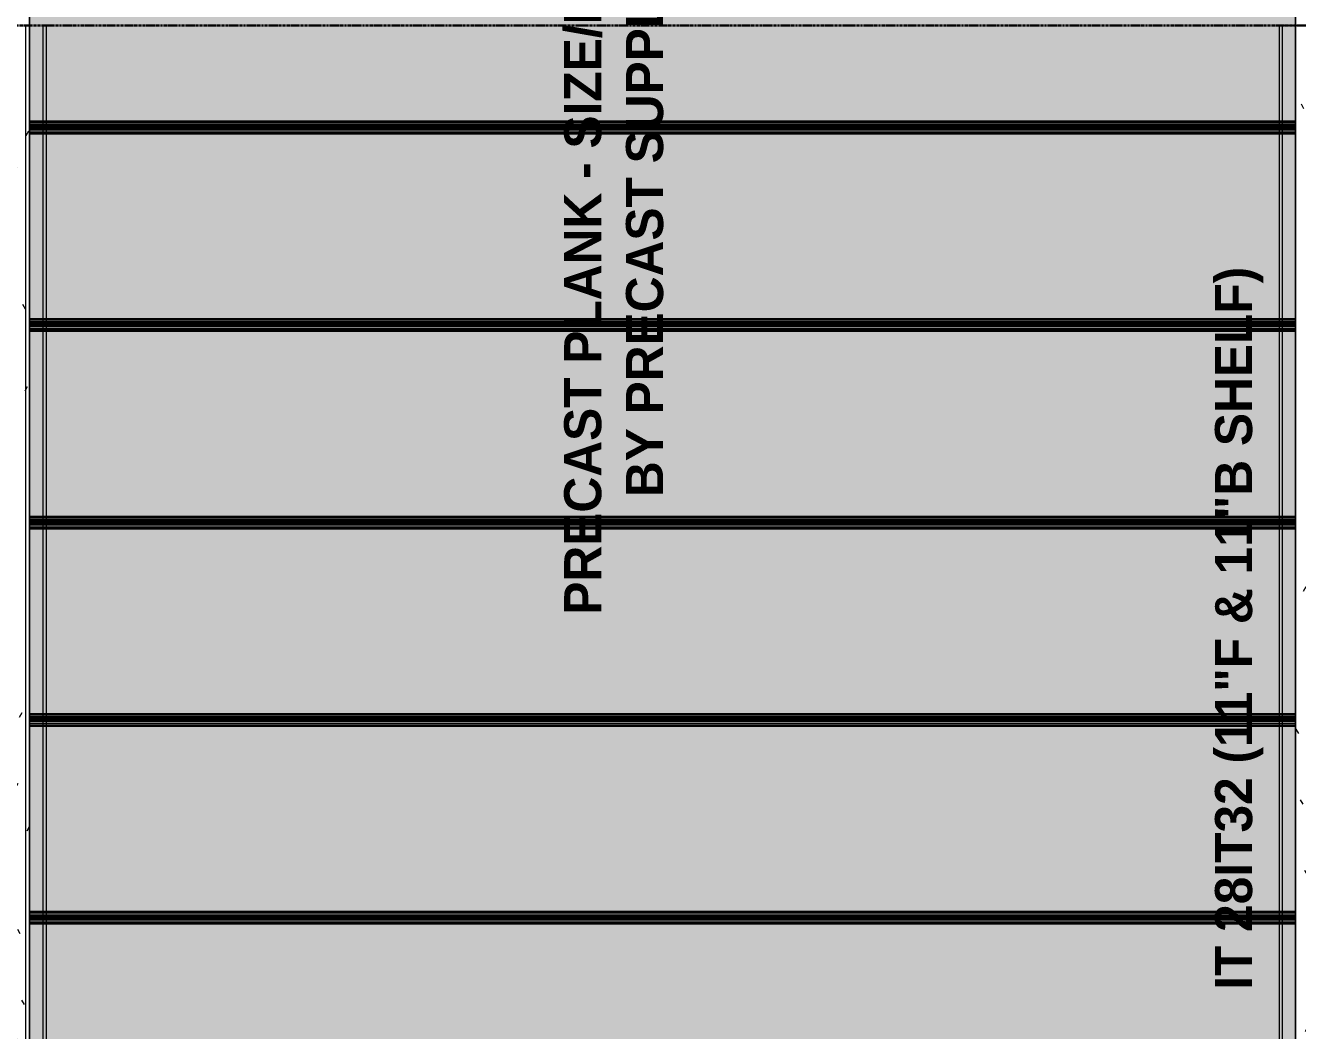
# Model space of a CAD drawing. Header units: inches. Extents: x -4126 to 627, y 9773 to 12338.
# Drawn here: x -3472.3 to -3163.8, y 10223.5 to 10467.2 of the extents above; entities that cross this region are included whole.
import ezdxf

# ---------------------------------------------------------------- set-up
doc = ezdxf.new("R2010")
doc.units = ezdxf.units.IN
doc.header["$MEASUREMENT"] = 0
doc.linetypes.add('Grid Line 1_2_', pattern=[0.875, 0.5, -0.125, 0.125, -0.125])
for name, color, linetype, lineweight in [('A-ANNO-IDEN', 131, 'Continuous', 30), ('S-BEAM', 12, 'Continuous', 9), ('S-BEAM-IDEN', 2, 'Continuous', 30), ('S-GRID', 1, 'Continuous', 9)]:
    doc.layers.add(name, color=color, linetype=linetype, lineweight=lineweight)
doc.styles.add('Century Gothic_B', font='', dxfattribs={"height": 9})
doc.styles.get('Century Gothic_B').set_extended_font_data('Century Gothic', bold=True)

# ---------------------------------------------------------------- blocks, each defined once
blk = doc.blocks.new('034100 - Precast Structural Concrete - Solid Plank - 12_-V156-FRAMING PLAN - 1ST FLOOR')
at = {"layer": 'S-BEAM', "transparency": 33554483}
for points in [[(0, 23.94), (0, 23.9), (3.21, 23.94)], [(303, 23.9), (4, 23.9), (4, 23.52), (303, 23.52)], [(4, 23.09), (4, 22.7), (303, 22.7), (303, 23.09), (97.25, 23.09)], [(232.32, -22.7), (2, -22.7), (2, -23.09), (303, -23.09), (303, -22.7)], [(303, -23.52), (2, -23.52), (2, -23.9), (303, -23.9)], [(2, -23.9), (2, -23.94), (97.25, -23.9)]]:
    blk.add_hatch(color=256, dxfattribs=at).paths.add_polyline_path(points, flags=0)
h = blk.add_hatch(color=256, dxfattribs=at)
h.paths.add_polyline_path([(0, 23.9), (0, 23.52), (4, 23.52), (4, 23.9), (3.21, 23.9)], flags=0)
h.paths.add_polyline_path([(307, 23.9), (303, 23.9), (303, 23.52), (307, 23.52)], flags=0)
h = blk.add_hatch(color=256, dxfattribs=at)
h.paths.add_polyline_path([(303, 23.52), (303, 23.09), (307, 23.09), (307, 23.52), (303.79, 23.52)], flags=0)
h.paths.add_polyline_path([(1.21, 23.52), (0, 23.52), (0, 23.09), (4, 23.09), (4, 23.52), (3.21, 23.52)], flags=0)
h.paths.add_polyline_path([(303.79, 22.7), (303, 22.7), (303, -0.77), (307, -0.77), (307, 22.7)], flags=0)
h.paths.add_polyline_path([(0, 22.7), (0, -0.75), (4, -0.75), (4, 22.7), (1.21, 22.7)], flags=0)
h.paths.add_polyline_path([(0, -0.77), (0, -22.7), (2, -22.7), (2, -0.77), (1.21, -0.77)], flags=0)
h.paths.add_polyline_path([(307, -0.79), (303, -0.79), (303, -22.7), (307, -22.7), (307, -14.77)], flags=0)
h.paths.add_polyline_path([(307, -23.09), (303, -23.09), (303, -23.52), (307, -23.52)], flags=0)
h.paths.add_polyline_path([(2, -23.09), (0, -23.09), (0, -23.52), (2, -23.52)], flags=0)
h = blk.add_hatch(color=256, dxfattribs=at)
h.paths.add_polyline_path([(1.21, 23.09), (0, 23.09), (0, 22.7), (4, 22.7), (4, 23.09), (3.21, 23.09)], flags=0)
h.paths.add_polyline_path([(303.79, 23.09), (303, 23.09), (303, 22.7), (307, 22.7), (307, 23.09)], flags=0)
h = blk.add_hatch(color=256, dxfattribs=at)
h.paths.add_polyline_path([(303, 23.52), (4, 23.52), (4, 23.09), (303, 23.09)], flags=0)
h.paths.add_polyline_path([(303, 22.7), (4, 22.7), (4, -0.75), (2, -0.77), (2, -22.7), (303, -22.7), (303, -0.77)], flags=0)
h.paths.add_polyline_path([(97.25, -23.09), (2, -23.09), (2, -23.52), (303, -23.52), (303, -23.09), (232.32, -23.09)], flags=0)
h = blk.add_hatch(color=256, dxfattribs=at)
h.paths.add_polyline_path([(307, -22.7), (303, -22.7), (303, -23.09), (307, -23.09), (307, -22.82)], flags=0)
h.paths.add_polyline_path([(0, -22.7), (0, -23.09), (2, -23.09), (2, -22.7), (1.21, -22.7)], flags=0)
h = blk.add_hatch(color=256, dxfattribs=at)
h.paths.add_polyline_path([(303, -23.52), (303, -23.9), (307, -23.9), (307, -23.52), (303.79, -23.52)], flags=0)
h.paths.add_polyline_path([(0, -23.52), (0, -23.9), (2, -23.9), (2, -23.52), (1.21, -23.52)], flags=0)
h = blk.add_hatch(color=256, dxfattribs=at)
h.paths.add_polyline_path([(303, -23.9), (303, -23.94), (303.79, -23.9)], flags=0)
h.paths.add_polyline_path([(0, -23.9), (0, -23.94), (1.21, -23.9)], flags=0)
at = {"layer": 'S-BEAM'}
for p, q in [((0, 23.94), (0, 23.9)), ((4, 23.94), (0, 23.94)), ((0, 23.76), (0, 23.9)), ((0, 23.9), (0, 23.52)), ((4, 23.9), (0, 23.9)), ((0, 23.52), (0, 23.76)), ((0, 23.76), (4, 23.76)), ((4, 23.76), (0, 23.76)), ((0, 23.52), (0, -0.75)), ((0, 22.7), (0, 23.52)), ((0, 23.52), (4, 23.52)), ((0, 22.7), (0, 23.09)), ((0, 23.09), (0, 22.7)), ((4, 23.09), (0, 23.09)), ((4, 23.09), (0, 23.09)), ((0, 22.4), (0, 22.7)), ((4, 22.7), (0, 22.7)), ((0, -0.75), (0, 22.4)), ((4, 22.4), (0, 22.4)), ((303, 23.94), (4, 23.94)), ((303, 23.9), (4, 23.9)), ((4, 23.76), (303, 23.76)), ((303, 23.76), (4, 23.76)), ((4, 23.52), (303, 23.52)), ((303, 23.09), (4, 23.09)), ((303, 23.09), (4, 23.09)), ((303, 22.7), (4, 22.7)), ((303, 22.4), (4, 22.4)), ((307, 23.94), (303, 23.94)), ((307, 23.9), (303, 23.9)), ((303, 23.76), (307, 23.76)), ((307, 23.76), (303, 23.76)), ((303, 23.52), (307, 23.52)), ((307, 23.09), (303, 23.09)), ((307, 23.09), (303, 23.09)), ((307, 22.7), (303, 22.7)), ((307, 22.4), (303, 22.4)), ((307, 23.9), (307, 23.94)), ((307, 23.52), (307, 23.9)), ((307, 23.9), (307, 23.76)), ((307, 23.76), (307, 23.52)), ((307, 23.52), (307, 22.7)), ((307, -0.77), (307, 23.52)), ((307, 22.7), (307, 23.09)), ((307, 23.09), (307, 22.7)), ((307, 22.7), (307, 22.4)), ((307, 22.4), (307, -0.77)), ((0, -0.77), (0, -23.52)), ((0, -22.4), (0, -0.77)), ((307, -0.79), (307, -22.4)), ((307, -23.52), (307, -0.79)), ((0, -22.7), (0, -22.4)), ((2, -22.4), (0, -22.4)), ((0, -23.52), (0, -22.7)), ((0, -22.7), (0, -23.09)), ((0, -23.09), (0, -22.7)), ((2, -22.7), (0, -22.7)), ((2, -23.09), (0, -23.09)), ((2, -23.09), (0, -23.09)), ((0, -23.52), (0, -23.9)), ((0, -23.76), (0, -23.52)), ((2, -23.52), (0, -23.52)), ((0, -23.9), (0, -23.76)), ((2, -23.76), (0, -23.76)), ((2, -23.76), (0, -23.76)), ((0, -23.9), (0, -23.94)), ((2, -23.9), (0, -23.9)), ((2, -23.94), (0, -23.94)), ((303, -22.4), (2, -22.4)), ((303, -22.7), (2, -22.7)), ((303, -23.09), (2, -23.09)), ((303, -23.09), (2, -23.09)), ((303, -23.52), (2, -23.52)), ((303, -23.76), (2, -23.76)), ((303, -23.76), (2, -23.76)), ((303, -23.9), (2, -23.9)), ((303, -23.94), (2, -23.94)), ((307, -22.4), (303, -22.4)), ((307, -22.7), (303, -22.7)), ((307, -23.09), (303, -23.09)), ((307, -23.09), (303, -23.09)), ((307, -23.52), (303, -23.52)), ((307, -23.76), (303, -23.76)), ((307, -23.76), (303, -23.76)), ((307, -23.9), (303, -23.9)), ((307, -23.94), (303, -23.94)), ((307, -22.4), (307, -22.7)), ((307, -22.7), (307, -23.09)), ((307, -23.09), (307, -22.7)), ((307, -22.7), (307, -23.52)), ((307, -23.52), (307, -23.76)), ((307, -23.9), (307, -23.52)), ((307, -23.76), (307, -23.9)), ((307, -23.94), (307, -23.9))]:
    blk.add_line(p, q, dxfattribs=at)
blk = doc.blocks.new('034100 - Precast Structural Concrete - Solid Plank - 12_-V157-FRAMING PLAN - 1ST FLOOR')
at = {"layer": 'S-BEAM', "transparency": 33554483}
h = blk.add_hatch(color=256, dxfattribs=at)
h.paths.add_polyline_path([(303, 23.94), (303, 23.9), (303.79, 23.94)], flags=0)
h.paths.add_polyline_path([(0, 23.94), (0, 23.9), (3.21, 23.94)], flags=0)
h = blk.add_hatch(color=256, dxfattribs=at)
h.paths.add_polyline_path([(3.21, 23.9), (0, 23.9), (0, 23.52), (4, 23.52), (4, 23.9)], flags=0)
h.paths.add_polyline_path([(303.79, 23.9), (303, 23.9), (303, 23.52), (307, 23.52), (307, 23.9)], flags=0)
h = blk.add_hatch(color=256, dxfattribs=at)
h.paths.add_polyline_path([(307, 23.52), (303, 23.52), (303, 23.09), (307, 23.09), (307, 23.46)], flags=0)
h.paths.add_polyline_path([(4, 23.52), (0, 23.52), (0, 23.09), (4, 23.09), (4, 23.46)], flags=0)
h.paths.add_polyline_path([(4, 22.7), (0, 22.7), (0, -22.7), (4, -22.7)], flags=0)
h.paths.add_polyline_path([(307, 22.7), (303, 22.7), (303, -22.7), (307, -22.7), (307, -21.98)], flags=0)
h.paths.add_polyline_path([(307, -23.09), (303, -23.09), (303, -23.52), (307, -23.52)], flags=0)
h.paths.add_polyline_path([(0, -23.09), (0, -23.52), (4, -23.52), (4, -23.09), (3.21, -23.09)], flags=0)
h = blk.add_hatch(color=256, dxfattribs=at)
h.paths.add_polyline_path([(303, 23.09), (303, 22.7), (307, 22.7), (307, 23.09), (303.79, 23.09)], flags=0)
h.paths.add_polyline_path([(0, 23.09), (0, 22.7), (4, 22.7), (4, 23.09), (3.21, 23.09)], flags=0)
for points in [[(4, 23.94), (4, 23.9), (97.25, 23.94)], [(303, 23.9), (4, 23.9), (4, 23.52), (303, 23.52)], [(232.32, 23.09), (4, 23.09), (4, 22.7), (303, 22.7), (303, 23.09)], [(232.32, -22.7), (4, -22.7), (4, -23.09), (303, -23.09), (303, -22.7)], [(4, -23.52), (4, -23.9), (303, -23.9), (303, -23.52), (97.25, -23.52)]]:
    blk.add_hatch(color=256, dxfattribs=at).paths.add_polyline_path(points, flags=0)
h = blk.add_hatch(color=256, dxfattribs=at)
h.paths.add_polyline_path([(232.32, 23.52), (4, 23.52), (4, 23.09), (303, 23.09), (303, 23.52)], flags=0)
h.paths.add_polyline_path([(232.32, 22.7), (4, 22.7), (4, -22.7), (303, -22.7), (303, 22.7)], flags=0)
h.paths.add_polyline_path([(303, -23.09), (4, -23.09), (4, -23.52), (303, -23.52)], flags=0)
h = blk.add_hatch(color=256, dxfattribs=at)
h.paths.add_polyline_path([(307, -22.7), (303, -22.7), (303, -23.09), (307, -23.09)], flags=0)
h.paths.add_polyline_path([(0, -22.7), (0, -23.09), (4, -23.09), (4, -22.7), (3.21, -22.7)], flags=0)
h = blk.add_hatch(color=256, dxfattribs=at)
h.paths.add_polyline_path([(303, -23.52), (303, -23.9), (307, -23.9), (307, -23.52), (303.79, -23.52)], flags=0)
h.paths.add_polyline_path([(0, -23.52), (0, -23.9), (4, -23.9), (4, -23.52), (3.21, -23.52)], flags=0)
h = blk.add_hatch(color=256, dxfattribs=at)
h.paths.add_polyline_path([(303, -23.9), (303, -23.94), (303.79, -23.9)], flags=0)
h.paths.add_polyline_path([(0, -23.9), (0, -23.94), (3.21, -23.9)], flags=0)
at = {"layer": 'S-BEAM'}
for p, q in [((0, 23.94), (0, 23.9)), ((4, 23.94), (0, 23.94)), ((0, 23.76), (0, 23.9)), ((0, 23.9), (0, 23.52)), ((4, 23.9), (0, 23.9)), ((0, 23.52), (0, 23.76)), ((0, 23.76), (4, 23.76)), ((4, 23.76), (0, 23.76)), ((0, 23.52), (0, -23.52)), ((0, 22.7), (0, 23.52)), ((0, 23.52), (4, 23.52)), ((0, 22.7), (0, 23.09)), ((0, 23.09), (0, 22.7)), ((4, 23.09), (0, 23.09)), ((4, 23.09), (0, 23.09)), ((0, 22.4), (0, 22.7)), ((4, 22.7), (0, 22.7)), ((0, -22.4), (0, 22.4)), ((4, 22.4), (0, 22.4)), ((303, 23.94), (4, 23.94)), ((303, 23.9), (4, 23.9)), ((4, 23.76), (303, 23.76)), ((303, 23.76), (4, 23.76)), ((4, 23.52), (303, 23.52)), ((303, 23.09), (4, 23.09)), ((303, 23.09), (4, 23.09)), ((303, 22.7), (4, 22.7)), ((303, 22.4), (4, 22.4)), ((307, 23.94), (303, 23.94)), ((307, 23.9), (303, 23.9)), ((303, 23.76), (307, 23.76)), ((307, 23.76), (303, 23.76)), ((303, 23.52), (307, 23.52)), ((307, 23.09), (303, 23.09)), ((307, 23.09), (303, 23.09)), ((307, 22.7), (303, 22.7)), ((307, 22.4), (303, 22.4)), ((307, 23.9), (307, 23.94)), ((307, 23.52), (307, 23.9)), ((307, 23.9), (307, 23.76)), ((307, 23.76), (307, 23.52)), ((307, 23.52), (307, 22.7)), ((307, -23.52), (307, 23.52)), ((307, 22.7), (307, 23.09)), ((307, 23.09), (307, 22.7)), ((307, 22.7), (307, 22.4)), ((307, 22.4), (307, -22.4)), ((0, -22.7), (0, -22.4)), ((4, -22.4), (0, -22.4)), ((0, -23.52), (0, -22.7)), ((0, -22.7), (0, -23.09)), ((0, -23.09), (0, -22.7)), ((4, -22.7), (0, -22.7)), ((4, -23.09), (0, -23.09)), ((4, -23.09), (0, -23.09)), ((0, -23.52), (0, -23.9)), ((0, -23.76), (0, -23.52)), ((4, -23.52), (0, -23.52)), ((0, -23.9), (0, -23.76)), ((4, -23.76), (0, -23.76)), ((4, -23.76), (0, -23.76)), ((0, -23.9), (0, -23.94)), ((4, -23.9), (0, -23.9)), ((4, -23.94), (0, -23.94)), ((303, -22.4), (4, -22.4)), ((303, -22.7), (4, -22.7)), ((303, -23.09), (4, -23.09)), ((303, -23.09), (4, -23.09)), ((303, -23.52), (4, -23.52)), ((303, -23.76), (4, -23.76)), ((303, -23.76), (4, -23.76)), ((303, -23.9), (4, -23.9)), ((303, -23.94), (4, -23.94)), ((307, -22.4), (303, -22.4)), ((307, -22.7), (303, -22.7)), ((307, -23.09), (303, -23.09)), ((307, -23.09), (303, -23.09)), ((307, -23.52), (303, -23.52)), ((307, -23.76), (303, -23.76)), ((307, -23.76), (303, -23.76)), ((307, -23.9), (303, -23.9)), ((307, -23.94), (303, -23.94)), ((307, -22.4), (307, -22.7)), ((307, -22.7), (307, -23.09)), ((307, -23.09), (307, -22.7)), ((307, -22.7), (307, -23.52)), ((307, -23.52), (307, -23.76)), ((307, -23.9), (307, -23.52)), ((307, -23.76), (307, -23.9)), ((307, -23.94), (307, -23.9))]:
    blk.add_line(p, q, dxfattribs=at)
blk = doc.blocks.new('034100 - Precast Structural Concrete - Solid Plank - 12_-V158-FRAMING PLAN - 1ST FLOOR')
at = {"layer": 'S-BEAM', "transparency": 33554483}
for points in [[(0, 23.94), (0, 23.9), (3.21, 23.94)], [(4, 23.94), (4, 23.9), (97.25, 23.94)], [(303, 23.9), (4, 23.9), (4, 23.52), (303, 23.52)], [(232.32, 23.09), (4, 23.09), (4, 22.7), (303, 22.7), (303, 23.09)], [(232.32, -22.7), (4, -22.7), (4, -23.09), (303, -23.09), (303, -22.7)], [(303, -23.52), (4, -23.52), (4, -23.9), (303, -23.9)], [(4, -23.9), (4, -23.94), (97.25, -23.9)]]:
    blk.add_hatch(color=256, dxfattribs=at).paths.add_polyline_path(points, flags=0)
h = blk.add_hatch(color=256, dxfattribs=at)
h.paths.add_polyline_path([(3.21, 23.9), (0, 23.9), (0, 23.52), (4, 23.52), (4, 23.9)], flags=0)
h.paths.add_polyline_path([(307, 23.9), (303, 23.9), (303, 23.52), (307, 23.52)], flags=0)
h = blk.add_hatch(color=256, dxfattribs=at)
h.paths.add_polyline_path([(0, 23.52), (0, 23.09), (4, 23.09), (4, 23.52), (3.21, 23.52)], flags=0)
h.paths.add_polyline_path([(303.79, 23.52), (303, 23.52), (303, 23.09), (307, 23.09), (307, 23.52)], flags=0)
h.paths.add_polyline_path([(303, 22.7), (303, -22.7), (307, -22.7), (307, 22.7), (303.79, 22.7)], flags=0)
h.paths.add_polyline_path([(4, 22.7), (0, 22.7), (0, -22.7), (4, -22.7)], flags=0)
h.paths.add_polyline_path([(303.79, -23.09), (303, -23.09), (303, -23.52), (307, -23.52), (307, -23.09)], flags=0)
h.paths.add_polyline_path([(4, -23.09), (0, -23.09), (0, -23.52), (4, -23.52)], flags=0)
h = blk.add_hatch(color=256, dxfattribs=at)
h.paths.add_polyline_path([(303, 23.09), (303, 22.7), (307, 22.7), (307, 23.09), (303.79, 23.09)], flags=0)
h.paths.add_polyline_path([(0, 23.09), (0, 22.7), (4, 22.7), (4, 23.09), (3.21, 23.09)], flags=0)
h = blk.add_hatch(color=256, dxfattribs=at)
h.paths.add_polyline_path([(4, 23.52), (4, 23.09), (303, 23.09), (303, 23.52), (97.25, 23.52)], flags=0)
h.paths.add_polyline_path([(232.32, 22.7), (4, 22.7), (4, -22.7), (303, -22.7), (303, 22.7)], flags=0)
h.paths.add_polyline_path([(303, -23.09), (4, -23.09), (4, -23.52), (303, -23.52)], flags=0)
h = blk.add_hatch(color=256, dxfattribs=at)
h.paths.add_polyline_path([(303, -22.7), (303, -23.09), (307, -23.09), (307, -22.7), (303.79, -22.7)], flags=0)
h.paths.add_polyline_path([(0, -22.7), (0, -23.09), (4, -23.09), (4, -22.7), (3.21, -22.7)], flags=0)
h = blk.add_hatch(color=256, dxfattribs=at)
h.paths.add_polyline_path([(3.21, -23.52), (0, -23.52), (0, -23.9), (4, -23.9), (4, -23.52)], flags=0)
h.paths.add_polyline_path([(303.79, -23.52), (303, -23.52), (303, -23.9), (307, -23.9), (307, -23.52)], flags=0)
h = blk.add_hatch(color=256, dxfattribs=at)
h.paths.add_polyline_path([(303, -23.9), (303, -23.94), (303.79, -23.9)], flags=0)
h.paths.add_polyline_path([(0, -23.9), (0, -23.94), (3.21, -23.9)], flags=0)
at = {"layer": 'S-BEAM'}
for p, q in [((0, 23.94), (0, 23.9)), ((4, 23.94), (0, 23.94)), ((0, 23.76), (0, 23.9)), ((0, 23.9), (0, 23.52)), ((4, 23.9), (0, 23.9)), ((0, 23.52), (0, 23.76)), ((0, 23.76), (4, 23.76)), ((4, 23.76), (0, 23.76)), ((0, 23.52), (0, -23.52)), ((0, 22.7), (0, 23.52)), ((0, 23.52), (4, 23.52)), ((0, 22.7), (0, 23.09)), ((0, 23.09), (0, 22.7)), ((4, 23.09), (0, 23.09)), ((4, 23.09), (0, 23.09)), ((0, 22.4), (0, 22.7)), ((4, 22.7), (0, 22.7)), ((0, -22.4), (0, 22.4)), ((4, 22.4), (0, 22.4)), ((303, 23.94), (4, 23.94)), ((303, 23.9), (4, 23.9)), ((4, 23.76), (303, 23.76)), ((303, 23.76), (4, 23.76)), ((4, 23.52), (303, 23.52)), ((303, 23.09), (4, 23.09)), ((303, 23.09), (4, 23.09)), ((303, 22.7), (4, 22.7)), ((303, 22.4), (4, 22.4)), ((307, 23.94), (303, 23.94)), ((307, 23.9), (303, 23.9)), ((303, 23.76), (307, 23.76)), ((307, 23.76), (303, 23.76)), ((303, 23.52), (307, 23.52)), ((307, 23.09), (303, 23.09)), ((307, 23.09), (303, 23.09)), ((307, 22.7), (303, 22.7)), ((307, 22.4), (303, 22.4)), ((307, 23.9), (307, 23.94)), ((307, 23.52), (307, 23.9)), ((307, 23.9), (307, 23.76)), ((307, 23.76), (307, 23.52)), ((307, 23.52), (307, 22.7)), ((307, -23.52), (307, 23.52)), ((307, 22.7), (307, 23.09)), ((307, 23.09), (307, 22.7)), ((307, 22.7), (307, 22.4)), ((307, 22.4), (307, -22.4)), ((0, -22.7), (0, -22.4)), ((4, -22.4), (0, -22.4)), ((0, -23.52), (0, -22.7)), ((0, -22.7), (0, -23.09)), ((0, -23.09), (0, -22.7)), ((4, -22.7), (0, -22.7)), ((4, -23.09), (0, -23.09)), ((4, -23.09), (0, -23.09)), ((0, -23.52), (0, -23.9)), ((0, -23.76), (0, -23.52)), ((4, -23.52), (0, -23.52)), ((0, -23.9), (0, -23.76)), ((4, -23.76), (0, -23.76)), ((4, -23.76), (0, -23.76)), ((0, -23.9), (0, -23.94)), ((4, -23.9), (0, -23.9)), ((4, -23.94), (0, -23.94)), ((303, -22.4), (4, -22.4)), ((303, -22.7), (4, -22.7)), ((303, -23.09), (4, -23.09)), ((303, -23.09), (4, -23.09)), ((303, -23.52), (4, -23.52)), ((303, -23.76), (4, -23.76)), ((303, -23.76), (4, -23.76)), ((303, -23.9), (4, -23.9)), ((303, -23.94), (4, -23.94)), ((307, -22.4), (303, -22.4)), ((307, -22.7), (303, -22.7)), ((307, -23.09), (303, -23.09)), ((307, -23.09), (303, -23.09)), ((307, -23.52), (303, -23.52)), ((307, -23.76), (303, -23.76)), ((307, -23.76), (303, -23.76)), ((307, -23.9), (303, -23.9)), ((307, -23.94), (303, -23.94)), ((307, -22.4), (307, -22.7)), ((307, -22.7), (307, -23.09)), ((307, -23.09), (307, -22.7)), ((307, -22.7), (307, -23.52)), ((307, -23.52), (307, -23.76)), ((307, -23.9), (307, -23.52)), ((307, -23.76), (307, -23.9)), ((307, -23.94), (307, -23.9))]:
    blk.add_line(p, q, dxfattribs=at)
blk = doc.blocks.new('034100 - Precast Structural Concrete - Solid Plank - 12_-V159-FRAMING PLAN - 1ST FLOOR')
at = {"layer": 'S-BEAM', "transparency": 33554483}
h = blk.add_hatch(color=256, dxfattribs=at)
h.paths.add_polyline_path([(303, 23.94), (303, 23.9), (303.79, 23.94)], flags=0)
h.paths.add_polyline_path([(0, 23.94), (0, 23.9), (3.21, 23.94)], flags=0)
h = blk.add_hatch(color=256, dxfattribs=at)
h.paths.add_polyline_path([(3.21, 23.9), (0, 23.9), (0, 23.52), (4, 23.52), (4, 23.9)], flags=0)
h.paths.add_polyline_path([(303.79, 23.9), (303, 23.9), (303, 23.52), (307, 23.52), (307, 23.9)], flags=0)
h = blk.add_hatch(color=256, dxfattribs=at)
h.paths.add_polyline_path([(303, 23.52), (303, 23.09), (307, 23.09), (307, 23.52), (303.79, 23.52)], flags=0)
h.paths.add_polyline_path([(3.21, 23.52), (0, 23.52), (0, 23.09), (4, 23.09), (4, 23.52)], flags=0)
h.paths.add_polyline_path([(4, 22.7), (0, 22.7), (0, -22.7), (4, -22.7), (4, 13.81)], flags=0)
h.paths.add_polyline_path([(303, 22.7), (303, -22.7), (307, -22.7), (307, 22.7), (303.79, 22.7)], flags=0)
h.paths.add_polyline_path([(4, -23.09), (0, -23.09), (0, -23.52), (4, -23.52)], flags=0)
h.paths.add_polyline_path([(303.79, -23.09), (303, -23.09), (303, -23.52), (307, -23.52), (307, -23.09)], flags=0)
h = blk.add_hatch(color=256, dxfattribs=at)
h.paths.add_polyline_path([(303, 23.09), (303, 22.7), (307, 22.7), (307, 23.09), (303.79, 23.09)], flags=0)
h.paths.add_polyline_path([(0, 23.09), (0, 22.7), (4, 22.7), (4, 23.09), (3.21, 23.09)], flags=0)
for points in [[(4, 23.94), (4, 23.9), (97.25, 23.94)], [(303, 23.9), (4, 23.9), (4, 23.52), (303, 23.52)], [(232.32, 23.09), (4, 23.09), (4, 22.7), (303, 22.7), (303, 23.09)], [(232.32, -22.7), (4, -22.7), (4, -23.09), (303, -23.09), (303, -22.7)], [(303, -23.52), (4, -23.52), (4, -23.9), (303, -23.9)], [(4, -23.9), (4, -23.94), (97.25, -23.9)]]:
    blk.add_hatch(color=256, dxfattribs=at).paths.add_polyline_path(points, flags=0)
h = blk.add_hatch(color=256, dxfattribs=at)
h.paths.add_polyline_path([(303, 23.52), (4, 23.52), (4, 23.09), (303, 23.09)], flags=0)
h.paths.add_polyline_path([(97.25, 22.7), (4, 22.7), (4, -22.7), (303, -22.7), (303, 22.7), (232.32, 22.7)], flags=0)
h.paths.add_polyline_path([(303, -23.09), (4, -23.09), (4, -23.52), (303, -23.52)], flags=0)
h = blk.add_hatch(color=256, dxfattribs=at)
h.paths.add_polyline_path([(307, -22.7), (303, -22.7), (303, -23.09), (307, -23.09), (307, -22.82)], flags=0)
h.paths.add_polyline_path([(0, -22.7), (0, -23.09), (4, -23.09), (4, -22.7), (3.21, -22.7)], flags=0)
h = blk.add_hatch(color=256, dxfattribs=at)
h.paths.add_polyline_path([(303, -23.52), (303, -23.9), (307, -23.9), (307, -23.52), (303.79, -23.52)], flags=0)
h.paths.add_polyline_path([(0, -23.52), (0, -23.9), (4, -23.9), (4, -23.52), (3.21, -23.52)], flags=0)
h = blk.add_hatch(color=256, dxfattribs=at)
h.paths.add_polyline_path([(303, -23.9), (303, -23.94), (303.79, -23.9)], flags=0)
h.paths.add_polyline_path([(0, -23.9), (0, -23.94), (3.21, -23.9)], flags=0)
at = {"layer": 'S-BEAM'}
for p, q in [((0, 23.94), (0, 23.9)), ((4, 23.94), (0, 23.94)), ((0, 23.76), (0, 23.9)), ((0, 23.9), (0, 23.52)), ((4, 23.9), (0, 23.9)), ((0, 23.52), (0, 23.76)), ((0, 23.76), (4, 23.76)), ((4, 23.76), (0, 23.76)), ((0, 23.52), (0, -23.52)), ((0, 22.7), (0, 23.52)), ((0, 23.52), (4, 23.52)), ((0, 22.7), (0, 23.09)), ((0, 23.09), (0, 22.7)), ((4, 23.09), (0, 23.09)), ((4, 23.09), (0, 23.09)), ((0, 22.4), (0, 22.7)), ((4, 22.7), (0, 22.7)), ((0, -22.4), (0, 22.4)), ((4, 22.4), (0, 22.4)), ((303, 23.94), (4, 23.94)), ((303, 23.9), (4, 23.9)), ((4, 23.76), (303, 23.76)), ((303, 23.76), (4, 23.76)), ((4, 23.52), (303, 23.52)), ((303, 23.09), (4, 23.09)), ((303, 23.09), (4, 23.09)), ((303, 22.7), (4, 22.7)), ((303, 22.4), (4, 22.4)), ((307, 23.94), (303, 23.94)), ((307, 23.9), (303, 23.9)), ((303, 23.76), (307, 23.76)), ((307, 23.76), (303, 23.76)), ((303, 23.52), (307, 23.52)), ((307, 23.09), (303, 23.09)), ((307, 23.09), (303, 23.09)), ((307, 22.7), (303, 22.7)), ((307, 22.4), (303, 22.4)), ((307, 23.9), (307, 23.94)), ((307, 23.52), (307, 23.9)), ((307, 23.9), (307, 23.76)), ((307, 23.76), (307, 23.52)), ((307, 23.52), (307, 22.7)), ((307, -23.52), (307, 23.52)), ((307, 22.7), (307, 23.09)), ((307, 23.09), (307, 22.7)), ((307, 22.7), (307, 22.4)), ((307, 22.4), (307, -22.4)), ((0, -22.7), (0, -22.4)), ((4, -22.4), (0, -22.4)), ((0, -23.52), (0, -22.7)), ((0, -22.7), (0, -23.09)), ((0, -23.09), (0, -22.7)), ((4, -22.7), (0, -22.7)), ((4, -23.09), (0, -23.09)), ((4, -23.09), (0, -23.09)), ((0, -23.52), (0, -23.9)), ((0, -23.76), (0, -23.52)), ((4, -23.52), (0, -23.52)), ((0, -23.9), (0, -23.76)), ((4, -23.76), (0, -23.76)), ((4, -23.76), (0, -23.76)), ((0, -23.9), (0, -23.94)), ((4, -23.9), (0, -23.9)), ((4, -23.94), (0, -23.94)), ((303, -22.4), (4, -22.4)), ((303, -22.7), (4, -22.7)), ((303, -23.09), (4, -23.09)), ((303, -23.09), (4, -23.09)), ((303, -23.52), (4, -23.52)), ((303, -23.76), (4, -23.76)), ((303, -23.76), (4, -23.76)), ((303, -23.9), (4, -23.9)), ((303, -23.94), (4, -23.94)), ((307, -22.4), (303, -22.4)), ((307, -22.7), (303, -22.7)), ((307, -23.09), (303, -23.09)), ((307, -23.09), (303, -23.09)), ((307, -23.52), (303, -23.52)), ((307, -23.76), (303, -23.76)), ((307, -23.76), (303, -23.76)), ((307, -23.9), (303, -23.9)), ((307, -23.94), (303, -23.94)), ((307, -22.4), (307, -22.7)), ((307, -22.7), (307, -23.09)), ((307, -23.09), (307, -22.7)), ((307, -22.7), (307, -23.52)), ((307, -23.52), (307, -23.76)), ((307, -23.9), (307, -23.52)), ((307, -23.76), (307, -23.9)), ((307, -23.94), (307, -23.9))]:
    blk.add_line(p, q, dxfattribs=at)
blk = doc.blocks.new('034100 - Precast Structural Concrete - Solid Plank - 12_-V160-FRAMING PLAN - 1ST FLOOR')
at = {"layer": 'S-BEAM', "transparency": 33554483}
for points in [[(0, 23.94), (0, 23.9), (3.21, 23.94)], [(4, 23.94), (4, 23.9), (97.25, 23.94)], [(303, 23.9), (4, 23.9), (4, 23.52), (303, 23.52)], [(232.32, 23.09), (4, 23.09), (4, 22.7), (303, 22.7), (303, 23.09)], [(232.32, -22.7), (4, -22.7), (4, -23.09), (303, -23.09), (303, -22.7)], [(303, -23.52), (4, -23.52), (4, -23.9), (303, -23.9)], [(4, -23.9), (4, -23.94), (97.25, -23.9)]]:
    blk.add_hatch(color=256, dxfattribs=at).paths.add_polyline_path(points, flags=0)
h = blk.add_hatch(color=256, dxfattribs=at)
h.paths.add_polyline_path([(3.21, 23.9), (0, 23.9), (0, 23.52), (4, 23.52), (4, 23.9)], flags=0)
h.paths.add_polyline_path([(307, 23.9), (303, 23.9), (303, 23.52), (307, 23.52)], flags=0)
h = blk.add_hatch(color=256, dxfattribs=at)
h.paths.add_polyline_path([(0, 23.52), (0, 23.09), (4, 23.09), (4, 23.52), (3.21, 23.52)], flags=0)
h.paths.add_polyline_path([(303.79, 23.52), (303, 23.52), (303, 23.09), (307, 23.09), (307, 23.52)], flags=0)
h.paths.add_polyline_path([(303, 22.7), (303, -22.7), (307, -22.7), (307, 22.7), (303.79, 22.7)], flags=0)
h.paths.add_polyline_path([(4, 22.7), (0, 22.7), (0, -22.7), (4, -22.7)], flags=0)
h.paths.add_polyline_path([(303.79, -23.09), (303, -23.09), (303, -23.52), (307, -23.52), (307, -23.09)], flags=0)
h.paths.add_polyline_path([(4, -23.09), (0, -23.09), (0, -23.52), (4, -23.52)], flags=0)
h = blk.add_hatch(color=256, dxfattribs=at)
h.paths.add_polyline_path([(303, 23.09), (303, 22.7), (307, 22.7), (307, 23.09), (303.79, 23.09)], flags=0)
h.paths.add_polyline_path([(0, 23.09), (0, 22.7), (4, 22.7), (4, 23.09), (3.21, 23.09)], flags=0)
h = blk.add_hatch(color=256, dxfattribs=at)
h.paths.add_polyline_path([(4, 23.52), (4, 23.09), (303, 23.09), (303, 23.52), (97.25, 23.52)], flags=0)
h.paths.add_polyline_path([(232.32, 22.7), (4, 22.7), (4, -22.7), (303, -22.7), (303, 22.7)], flags=0)
h.paths.add_polyline_path([(303, -23.09), (4, -23.09), (4, -23.52), (303, -23.52)], flags=0)
h = blk.add_hatch(color=256, dxfattribs=at)
h.paths.add_polyline_path([(303, -22.7), (303, -23.09), (307, -23.09), (307, -22.7), (303.79, -22.7)], flags=0)
h.paths.add_polyline_path([(0, -22.7), (0, -23.09), (4, -23.09), (4, -22.7), (3.21, -22.7)], flags=0)
h = blk.add_hatch(color=256, dxfattribs=at)
h.paths.add_polyline_path([(3.21, -23.52), (0, -23.52), (0, -23.9), (4, -23.9), (4, -23.52)], flags=0)
h.paths.add_polyline_path([(303.79, -23.52), (303, -23.52), (303, -23.9), (307, -23.9), (307, -23.52)], flags=0)
h = blk.add_hatch(color=256, dxfattribs=at)
h.paths.add_polyline_path([(303, -23.9), (303, -23.94), (303.79, -23.9)], flags=0)
h.paths.add_polyline_path([(0, -23.9), (0, -23.94), (3.21, -23.9)], flags=0)
at = {"layer": 'S-BEAM'}
for p, q in [((0, 23.94), (0, 23.9)), ((4, 23.94), (0, 23.94)), ((0, 23.76), (0, 23.9)), ((0, 23.9), (0, 23.52)), ((4, 23.9), (0, 23.9)), ((0, 23.52), (0, 23.76)), ((0, 23.76), (4, 23.76)), ((4, 23.76), (0, 23.76)), ((0, 23.52), (0, -23.52)), ((0, 22.7), (0, 23.52)), ((0, 23.52), (4, 23.52)), ((0, 22.7), (0, 23.09)), ((0, 23.09), (0, 22.7)), ((4, 23.09), (0, 23.09)), ((4, 23.09), (0, 23.09)), ((0, 22.4), (0, 22.7)), ((4, 22.7), (0, 22.7)), ((0, -22.4), (0, 22.4)), ((4, 22.4), (0, 22.4)), ((303, 23.94), (4, 23.94)), ((303, 23.9), (4, 23.9)), ((4, 23.76), (303, 23.76)), ((303, 23.76), (4, 23.76)), ((4, 23.52), (303, 23.52)), ((303, 23.09), (4, 23.09)), ((303, 23.09), (4, 23.09)), ((303, 22.7), (4, 22.7)), ((303, 22.4), (4, 22.4)), ((307, 23.94), (303, 23.94)), ((307, 23.9), (303, 23.9)), ((303, 23.76), (307, 23.76)), ((307, 23.76), (303, 23.76)), ((303, 23.52), (307, 23.52)), ((307, 23.09), (303, 23.09)), ((307, 23.09), (303, 23.09)), ((307, 22.7), (303, 22.7)), ((307, 22.4), (303, 22.4)), ((307, 23.9), (307, 23.94)), ((307, 23.52), (307, 23.9)), ((307, 23.9), (307, 23.76)), ((307, 23.76), (307, 23.52)), ((307, 23.52), (307, 22.7)), ((307, -23.52), (307, 23.52)), ((307, 22.7), (307, 23.09)), ((307, 23.09), (307, 22.7)), ((307, 22.7), (307, 22.4)), ((307, 22.4), (307, -22.4)), ((0, -22.7), (0, -22.4)), ((4, -22.4), (0, -22.4)), ((0, -23.52), (0, -22.7)), ((0, -22.7), (0, -23.09)), ((0, -23.09), (0, -22.7)), ((4, -22.7), (0, -22.7)), ((4, -23.09), (0, -23.09)), ((4, -23.09), (0, -23.09)), ((0, -23.52), (0, -23.9)), ((0, -23.76), (0, -23.52)), ((4, -23.52), (0, -23.52)), ((0, -23.9), (0, -23.76)), ((4, -23.76), (0, -23.76)), ((4, -23.76), (0, -23.76)), ((0, -23.9), (0, -23.94)), ((4, -23.9), (0, -23.9)), ((4, -23.94), (0, -23.94)), ((303, -22.4), (4, -22.4)), ((303, -22.7), (4, -22.7)), ((303, -23.09), (4, -23.09)), ((303, -23.09), (4, -23.09)), ((303, -23.52), (4, -23.52)), ((303, -23.76), (4, -23.76)), ((303, -23.76), (4, -23.76)), ((303, -23.9), (4, -23.9)), ((303, -23.94), (4, -23.94)), ((307, -22.4), (303, -22.4)), ((307, -22.7), (303, -22.7)), ((307, -23.09), (303, -23.09)), ((307, -23.09), (303, -23.09)), ((307, -23.52), (303, -23.52)), ((307, -23.76), (303, -23.76)), ((307, -23.76), (303, -23.76)), ((307, -23.9), (303, -23.9)), ((307, -23.94), (303, -23.94)), ((307, -22.4), (307, -22.7)), ((307, -22.7), (307, -23.09)), ((307, -23.09), (307, -22.7)), ((307, -22.7), (307, -23.52)), ((307, -23.52), (307, -23.76)), ((307, -23.9), (307, -23.52)), ((307, -23.76), (307, -23.9)), ((307, -23.94), (307, -23.9))]:
    blk.add_line(p, q, dxfattribs=at)
blk = doc.blocks.new('034100 - Precast Structural Concrete - Solid Plank - 12_-V161-FRAMING PLAN - 1ST FLOOR')
at = {"layer": 'S-BEAM', "transparency": 33554483}
for points in [[(0, 23.94), (0, 23.9), (3.21, 23.94)], [(29.72, 23.9), (4, 23.9), (4, 23.52), (303, 23.52), (303, 23.9), (97.25, 23.9)], [(29.72, 23.09), (4, 23.09), (4, 22.7), (303, 22.7), (303, 23.09), (97.25, 23.09)], [(232.32, -22.7), (4, -22.7), (4, -23.09), (303, -23.09), (303, -22.7)], [(303, -23.52), (4, -23.52), (4, -23.9), (303, -23.9)], [(4, -23.9), (4, -23.94), (97.25, -23.9)]]:
    blk.add_hatch(color=256, dxfattribs=at).paths.add_polyline_path(points, flags=0)
h = blk.add_hatch(color=256, dxfattribs=at)
h.paths.add_polyline_path([(0, 23.9), (0, 23.52), (4, 23.52), (4, 23.9), (3.21, 23.9)], flags=0)
h.paths.add_polyline_path([(303.79, 23.9), (303, 23.9), (303, 23.52), (307, 23.52), (307, 23.9)], flags=0)
h = blk.add_hatch(color=256, dxfattribs=at)
h.paths.add_polyline_path([(303, 23.52), (303, 23.09), (307, 23.09), (307, 23.52), (303.79, 23.52)], flags=0)
h.paths.add_polyline_path([(3.21, 23.52), (0, 23.52), (0, 23.09), (4, 23.09), (4, 23.52)], flags=0)
h.paths.add_polyline_path([(4, 22.7), (0, 22.7), (0, -22.7), (4, -22.7), (4, 4.15)], flags=0)
h.paths.add_polyline_path([(303.79, 22.7), (303, 22.7), (303, -22.7), (307, -22.7), (307, 22.7)], flags=0)
h.paths.add_polyline_path([(4, -23.09), (0, -23.09), (0, -23.52), (4, -23.52)], flags=0)
h.paths.add_polyline_path([(303.79, -23.09), (303, -23.09), (303, -23.52), (307, -23.52), (307, -23.09)], flags=0)
h = blk.add_hatch(color=256, dxfattribs=at)
h.paths.add_polyline_path([(303, 23.09), (303, 22.7), (307, 22.7), (307, 23.09), (303.79, 23.09)], flags=0)
h.paths.add_polyline_path([(0, 23.09), (0, 22.7), (4, 22.7), (4, 23.09), (3.21, 23.09)], flags=0)
h = blk.add_hatch(color=256, dxfattribs=at)
h.paths.add_polyline_path([(97.25, 23.52), (4, 23.52), (4, 23.09), (303, 23.09), (303, 23.52), (232.32, 23.52)], flags=0)
h.paths.add_polyline_path([(4, 22.7), (4, -22.7), (303, -22.7), (303, 22.7), (29.72, 22.7)], flags=0)
h.paths.add_polyline_path([(303, -23.09), (4, -23.09), (4, -23.52), (303, -23.52)], flags=0)
h = blk.add_hatch(color=256, dxfattribs=at)
h.paths.add_polyline_path([(307, -22.7), (303, -22.7), (303, -23.09), (307, -23.09), (307, -22.82)], flags=0)
h.paths.add_polyline_path([(0, -22.7), (0, -23.09), (4, -23.09), (4, -22.7), (3.21, -22.7)], flags=0)
h = blk.add_hatch(color=256, dxfattribs=at)
h.paths.add_polyline_path([(303, -23.52), (303, -23.9), (307, -23.9), (307, -23.52), (303.79, -23.52)], flags=0)
h.paths.add_polyline_path([(0, -23.52), (0, -23.9), (4, -23.9), (4, -23.52), (3.21, -23.52)], flags=0)
h = blk.add_hatch(color=256, dxfattribs=at)
h.paths.add_polyline_path([(303, -23.9), (303, -23.94), (303.79, -23.9)], flags=0)
h.paths.add_polyline_path([(0, -23.9), (0, -23.94), (3.21, -23.9)], flags=0)
at = {"layer": 'S-BEAM'}
for p, q in [((0, 23.94), (0, 23.9)), ((4, 23.94), (0, 23.94)), ((0, 23.76), (0, 23.9)), ((0, 23.9), (0, 23.52)), ((4, 23.9), (0, 23.9)), ((0, 23.52), (0, 23.76)), ((0, 23.76), (4, 23.76)), ((4, 23.76), (0, 23.76)), ((0, 23.52), (0, -23.52)), ((0, 22.7), (0, 23.52)), ((0, 23.52), (4, 23.52)), ((0, 22.7), (0, 23.09)), ((0, 23.09), (0, 22.7)), ((4, 23.09), (0, 23.09)), ((4, 23.09), (0, 23.09)), ((0, 22.4), (0, 22.7)), ((4, 22.7), (0, 22.7)), ((0, -22.4), (0, 22.4)), ((4, 22.4), (0, 22.4)), ((303, 23.94), (4, 23.94)), ((303, 23.9), (4, 23.9)), ((4, 23.76), (303, 23.76)), ((303, 23.76), (4, 23.76)), ((4, 23.52), (303, 23.52)), ((303, 23.09), (4, 23.09)), ((303, 23.09), (4, 23.09)), ((303, 22.7), (4, 22.7)), ((303, 22.4), (4, 22.4)), ((307, 23.94), (303, 23.94)), ((307, 23.9), (303, 23.9)), ((303, 23.76), (307, 23.76)), ((307, 23.76), (303, 23.76)), ((303, 23.52), (307, 23.52)), ((307, 23.09), (303, 23.09)), ((307, 23.09), (303, 23.09)), ((307, 22.7), (303, 22.7)), ((307, 22.4), (303, 22.4)), ((307, 23.9), (307, 23.94)), ((307, 23.52), (307, 23.9)), ((307, 23.9), (307, 23.76)), ((307, 23.76), (307, 23.52)), ((307, 23.52), (307, 22.7)), ((307, -23.52), (307, 23.52)), ((307, 22.7), (307, 23.09)), ((307, 23.09), (307, 22.7)), ((307, 22.7), (307, 22.4)), ((307, 22.4), (307, -22.4)), ((0, -22.7), (0, -22.4)), ((4, -22.4), (0, -22.4)), ((0, -23.52), (0, -22.7)), ((0, -22.7), (0, -23.09)), ((0, -23.09), (0, -22.7)), ((4, -22.7), (0, -22.7)), ((4, -23.09), (0, -23.09)), ((4, -23.09), (0, -23.09)), ((0, -23.52), (0, -23.9)), ((0, -23.76), (0, -23.52)), ((4, -23.52), (0, -23.52)), ((0, -23.9), (0, -23.76)), ((4, -23.76), (0, -23.76)), ((4, -23.76), (0, -23.76)), ((0, -23.9), (0, -23.94)), ((4, -23.9), (0, -23.9)), ((4, -23.94), (0, -23.94)), ((303, -22.4), (4, -22.4)), ((303, -22.7), (4, -22.7)), ((303, -23.09), (4, -23.09)), ((303, -23.09), (4, -23.09)), ((303, -23.52), (4, -23.52)), ((303, -23.76), (4, -23.76)), ((303, -23.76), (4, -23.76)), ((303, -23.9), (4, -23.9)), ((303, -23.94), (4, -23.94)), ((307, -22.4), (303, -22.4)), ((307, -22.7), (303, -22.7)), ((307, -23.09), (303, -23.09)), ((307, -23.09), (303, -23.09)), ((307, -23.52), (303, -23.52)), ((307, -23.76), (303, -23.76)), ((307, -23.76), (303, -23.76)), ((307, -23.9), (303, -23.9)), ((307, -23.94), (303, -23.94)), ((307, -22.4), (307, -22.7)), ((307, -22.7), (307, -23.09)), ((307, -23.09), (307, -22.7)), ((307, -22.7), (307, -23.52)), ((307, -23.52), (307, -23.76)), ((307, -23.9), (307, -23.52)), ((307, -23.76), (307, -23.9)), ((307, -23.94), (307, -23.9))]:
    blk.add_line(p, q, dxfattribs=at)
blk = doc.blocks.new('034100 - Precast Structural Concrete - Inverted Tee - IT 28IT32 _11_F _ 11_B SHELF_-V188-FRAMING PLAN - 1ST FLOOR')
at = {"layer": 'S-BEAM'}
h = blk.add_hatch(dxfattribs=at)
h.set_pattern_fill('FP_34', color=256, style=0, pattern_type=2)
h.set_pattern_definition([(270, (-10317.189, -3154.324), (7.68, -30.72), [1.267, -21.773, 1.267, -21.773, -122.88]), (270, (-10317.189, -3154.324), (7.68, -30.72), [-46.08, 1.267, -44.813, 1.267, -21.773, -53.76]), (270, (-10317.189, -3154.324), (7.68, -30.72), [-115.2, 1.267, -14.093, 1.267, -37.133]), (30, (-10313.349, -3165.844), (22.7643004, 22.011075), [1.267, -21.773, 1.267, -21.773, -122.88]), (30, (-10313.349, -3165.844), (22.7643004, 22.011075), [-46.08, 1.267, -44.813, 1.267, -21.773, -53.76]), (30, (-10313.349, -3165.844), (22.7643004, 22.011075), [-115.2, 1.267, -14.093, 1.267, -37.133]), (150, (-10297.989, -3169.684), (-30.4443004, 8.708925), [1.267, -21.773, 1.267, -21.773, -122.88]), (150, (-10297.989, -3169.684), (-30.4443004, 8.708925), [-46.08, 1.267, -44.813, 1.267, -21.773, -53.76]), (150, (-10297.989, -3169.684), (-30.4443004, 8.708925), [-115.2, 1.267, -14.093, 1.267, -37.133])])
h.paths.add_polyline_path([(-150, -10), (150, -10), (150, -8), (142, -8), (142, 8), (150, 8), (150, 10), (-114.1, 10), (-114.14, 8), (-142, 8), (-142, -8), (-150, -8)], flags=0)
for p, q in [((150, 14), (-150, 14)), ((150, 14), (-150, 14)), ((150, 13.21), (-150, 13.21)), ((150, 13.21), (150, 14)), ((150, 14), (150, 9)), ((150, 8), (150, 13.21))]:
    blk.add_line(p, q, dxfattribs=at)
blk = doc.blocks.new('034100 - Precast Structural Concrete - Inverted Tee - IT 28IT32 _11_F _ 11_B SHELF_-1925202-FRAMING PLAN - 1ST FLOOR')
at = {"layer": 'S-BEAM'}
h = blk.add_hatch(dxfattribs=at)
h.set_pattern_fill('FP_35', color=256, style=0, pattern_type=2)
h.set_pattern_definition([(270, (-10317.189, -3481.324), (7.68, -30.72), [1.267, -21.773, 1.267, -21.773, -122.88]), (270, (-10317.189, -3481.324), (7.68, -30.72), [-46.08, 1.267, -44.813, 1.267, -21.773, -53.76]), (270, (-10317.189, -3481.324), (7.68, -30.72), [-115.2, 1.267, -14.093, 1.267, -37.133]), (30, (-10313.349, -3492.844), (22.7643004, 22.011075), [1.267, -21.773, 1.267, -21.773, -122.88]), (30, (-10313.349, -3492.844), (22.7643004, 22.011075), [-46.08, 1.267, -44.813, 1.267, -21.773, -53.76]), (30, (-10313.349, -3492.844), (22.7643004, 22.011075), [-115.2, 1.267, -14.093, 1.267, -37.133]), (150, (-10297.989, -3496.684), (-30.4443004, 8.708925), [1.267, -21.773, 1.267, -21.773, -122.88]), (150, (-10297.989, -3496.684), (-30.4443004, 8.708925), [-46.08, 1.267, -44.813, 1.267, -21.773, -53.76]), (150, (-10297.989, -3496.684), (-30.4443004, 8.708925), [-115.2, 1.267, -14.093, 1.267, -37.133])])
h.paths.add_polyline_path([(-150.02, -8), (-150.02, -10), (150.02, -10), (150.02, -8), (142, -8), (142, 8), (150.02, 8), (150.02, 10), (-150.02, 10), (-150.02, 8), (-142, 8), (-142, -8), (-142.08, -8)], flags=0)
for p, q in [((150.02, -9), (-150.02, -9)), ((150.02, -9), (-150.02, -9)), ((150.02, -13.21), (-150.04, -13.21)), ((150.02, -14), (-150.04, -14)), ((150.02, -14), (-150.04, -14))]:
    blk.add_line(p, q, dxfattribs=at)

msp = doc.modelspace()

# ---------------------------------------------------------------- linework, layer by layer
at = {"layer": 'S-GRID', "linetype": 'Grid Line 1_2_', "lineweight": 30}
msp.add_line((-1814.206, 10467.189), (-4076.95, 10467.189), dxfattribs=at)

# ---------------------------------------------------------------- block references
at = {"layer": 'S-BEAM'}
for name, p, rotation in [('034100 - Precast Structural Concrete - Solid Plank - 12_-V156-FRAMING PLAN - 1ST FLOOR', (-3164.324, 10466.438), 180), ('034100 - Precast Structural Concrete - Inverted Tee - IT 28IT32 _11_F _ 11_B SHELF_-1925202-FRAMING PLAN - 1ST FLOOR', (-3481.324, 10317.189), 89.99999999999991), ('034100 - Precast Structural Concrete - Inverted Tee - IT 28IT32 _11_F _ 11_B SHELF_-V188-FRAMING PLAN - 1ST FLOOR', (-3154.324, 10317.189), 89.99999999999991), ('034100 - Precast Structural Concrete - Solid Plank - 12_-V157-FRAMING PLAN - 1ST FLOOR', (-3164.324, 10418.556), 180), ('034100 - Precast Structural Concrete - Solid Plank - 12_-V158-FRAMING PLAN - 1ST FLOOR', (-3164.324, 10370.674), 180), ('034100 - Precast Structural Concrete - Solid Plank - 12_-V159-FRAMING PLAN - 1ST FLOOR', (-3164.324, 10322.792), 180), ('034100 - Precast Structural Concrete - Solid Plank - 12_-V160-FRAMING PLAN - 1ST FLOOR', (-3164.324, 10274.91), 180), ('034100 - Precast Structural Concrete - Solid Plank - 12_-V161-FRAMING PLAN - 1ST FLOOR', (-3164.324, 10227.028), 180)]:
    msp.add_blockref(name, p, dxfattribs=dict(at, rotation=rotation))

# ---------------------------------------------------------------- texts
at = {"layer": 'A-ANNO-IDEN', "lineweight": 9, "char_height": 9, "attachment_point": 1, "rotation": 90, "style": 'Century Gothic_B'}
for s, insert, width in [('PRECAST PLANK - SIZE/LAYOUT', (-3341.68, 10324.353), 224.22), ('BY PRECAST SUPPLIER', (-3326.68, 10352.853), 155.439)]:
    msp.add_mtext(s, dxfattribs=dict(at, insert=insert, width=width))
at = {"layer": 'S-BEAM-IDEN', "lineweight": 9, "insert": (-3183.842, 10233.422), "char_height": 9, "width": 203.01, "attachment_point": 1, "rotation": 90, "style": 'Century Gothic_B'}
msp.add_mtext('IT 28IT32 (11"F & 11"B SHELF)', dxfattribs=at)

doc.saveas('drawing.dxf')
